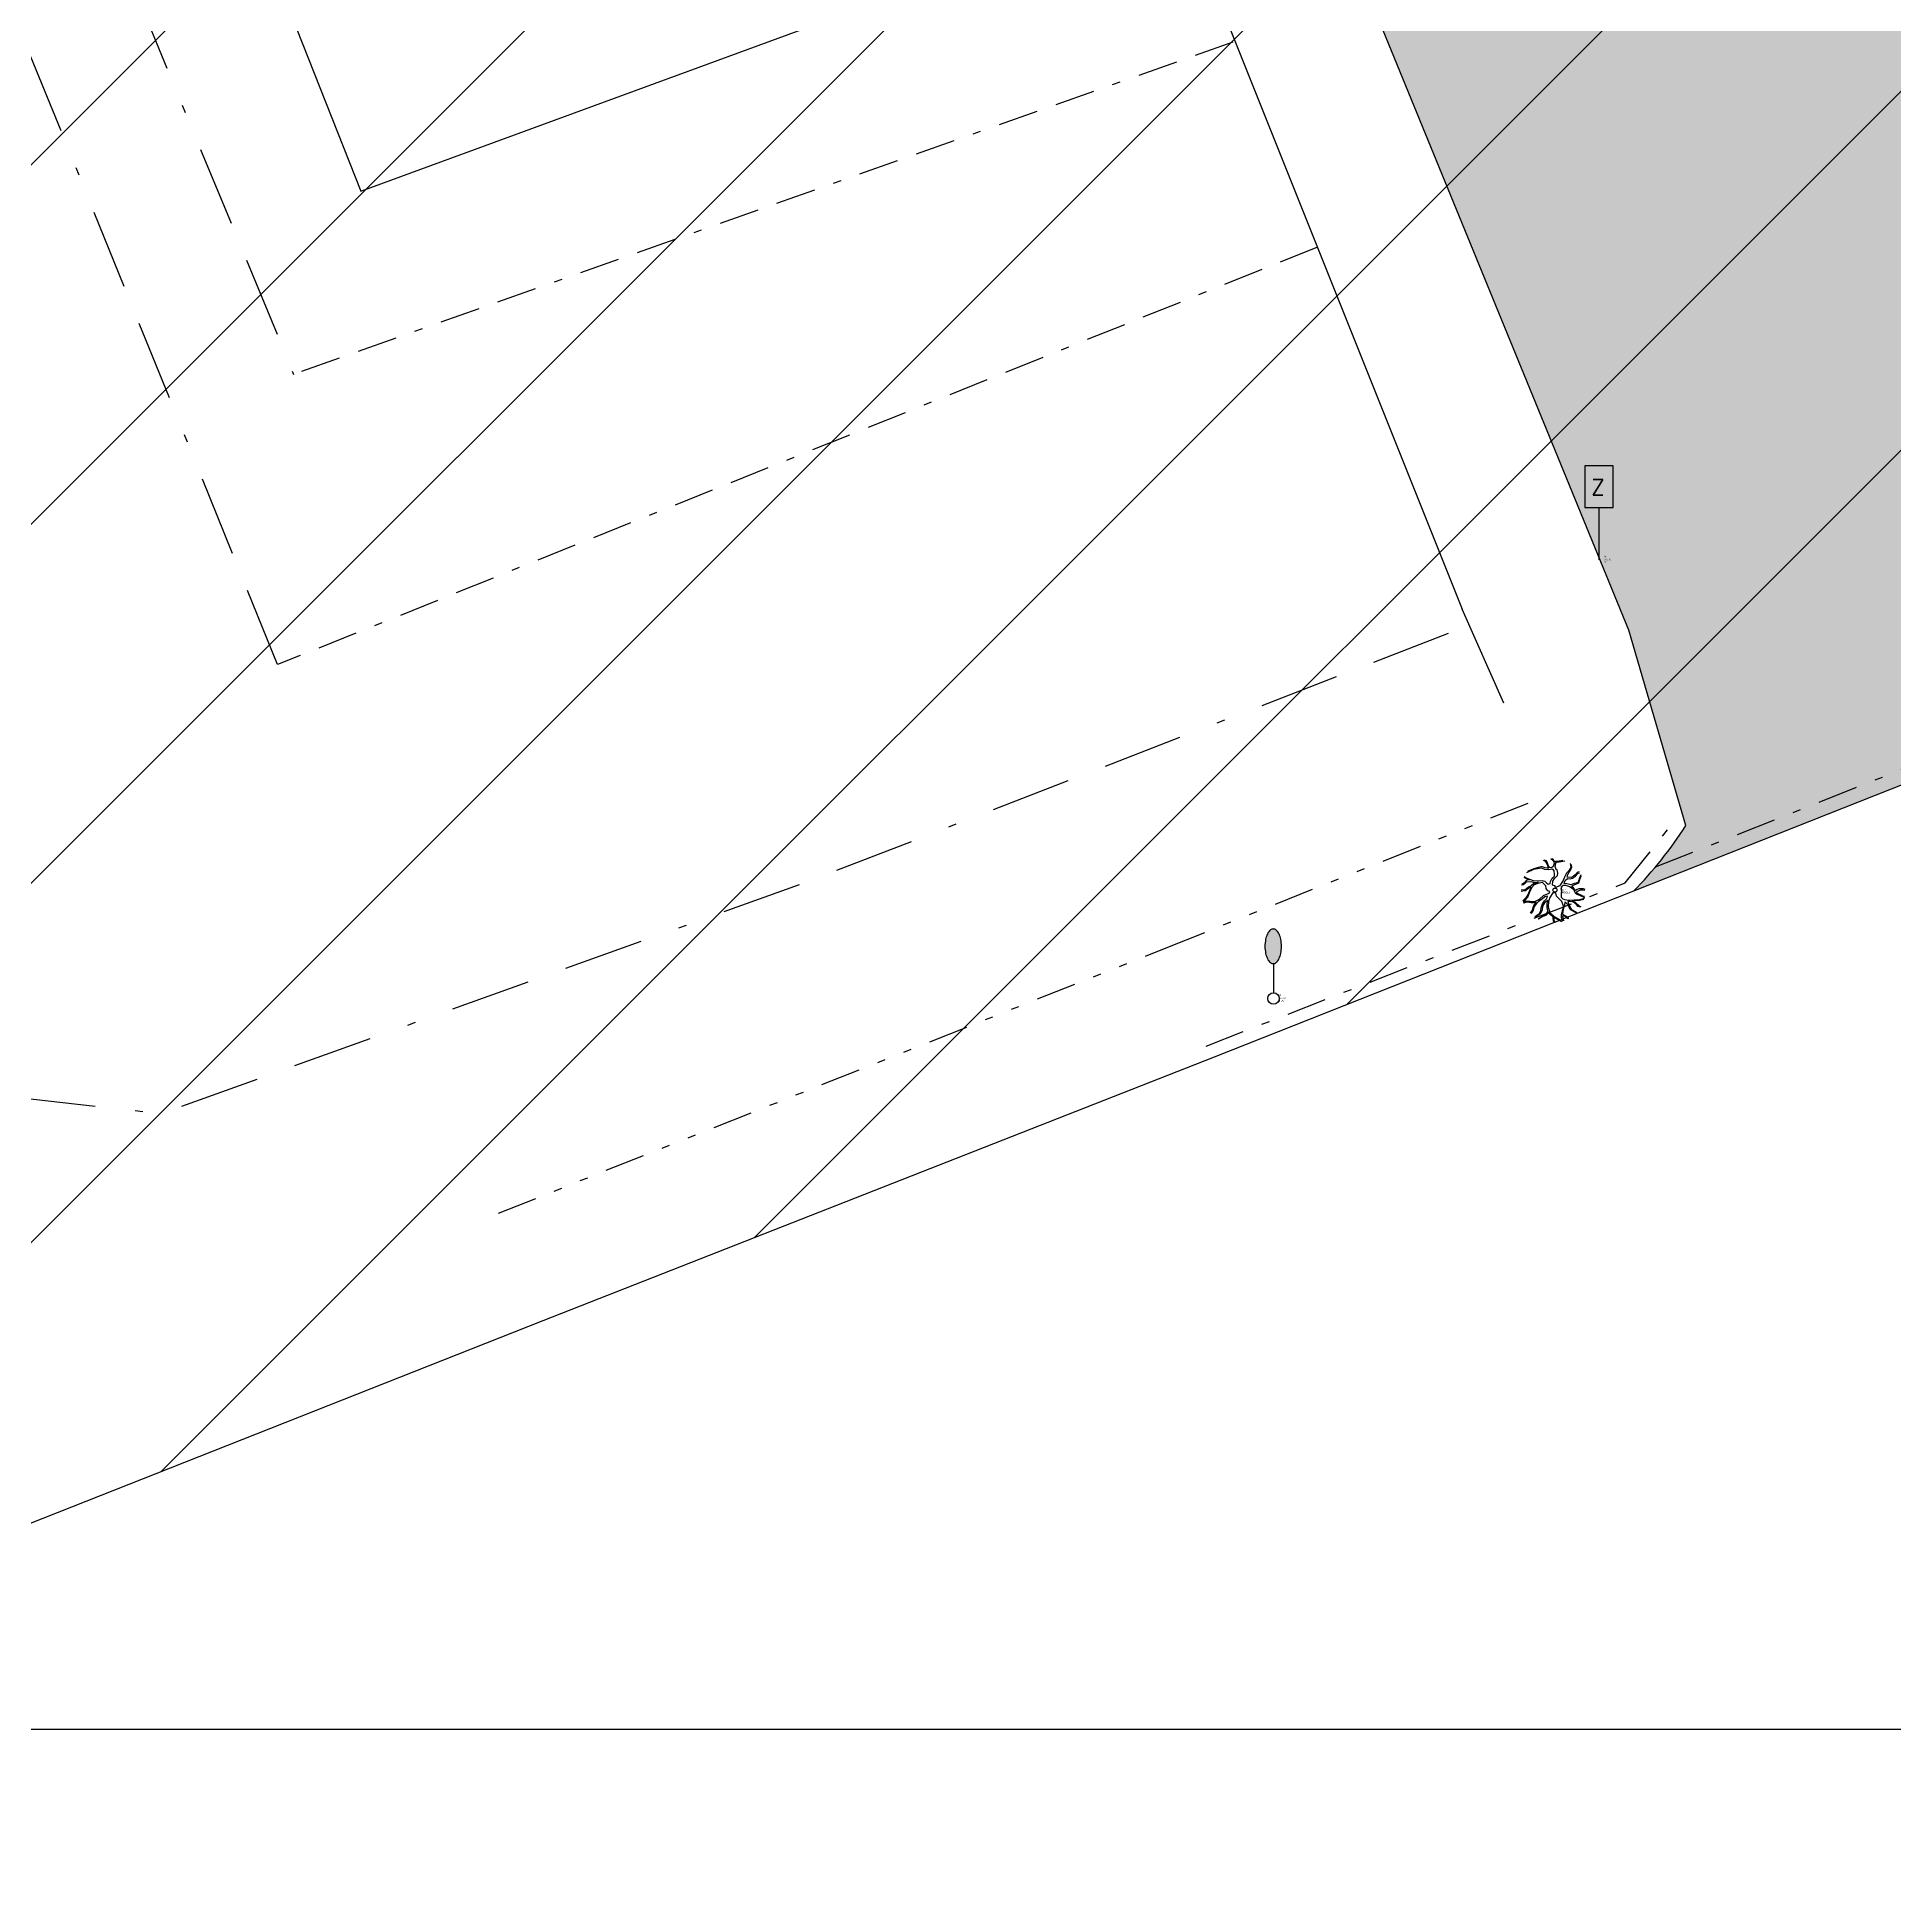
# Model space of a CAD drawing. Extents: x 352140 to 354978, y 6304672 to 6307963.
# Drawn here: x 352461.73 to 352484.95, y 6305398.16 to 6305421.15 of the extents above; entities that cross this region are included whole.
import ezdxf

# ---------------------------------------------------------------- set-up
doc = ezdxf.new("R2010")
doc.units = 0
for name, pattern in [('BORDER', [1.75, 0.5, -0.25, 0.5, -0.25, 0, -0.25]), ('DASHED', [19.05, 12.7, -6.35]), ('DIVIDE', [1.25, 0.5, -0.25, 0, -0.25, 0, -0.25]), ('JPG_DASHDOT', [1, 0.5, -0.25, 0, -0.25])]:
    doc.linetypes.add(name, pattern=pattern)
doc.layers.get('0').update_dxf_attribs({"linetype": 'CONTINUOUS'})
for name, color, linetype in [('0-LEVANTAMIENTO 2020.SEP', 252, 'CONTINUOUS'), ('02_Geo ext_Acotamiento', 7, 'CONTINUOUS'), ('1-coordenadas', 8, 'CONTINUOUS'), ('1-LINEA DE CIERRO', 7, 'DIVIDE'), ('1-MURO', 7, 'CONTINUOUS'), ('1-RADIER', 251, 'CONTINUOUS'), ('1-SOLERA REBAJADA', 7, 'CONTINUOUS'), ('1-TALUD', 252, 'BORDER'), ('1-VEREDA', 251, 'CONTINUOUS'), ('2-ACHURADO RADIER', 9, 'CONTINUOUS'), ('TOP-URB-SOLERAS', 2, 'JPG_DASHDOT'), ('V-NODE-TEXT', 1, 'CONTINUOUS'), ('Z-ARBOL1', 253, 'CONTINUOUS'), ('Z-LUM', 253, 'CONTINUOUS'), ('Z-Z', 253, 'CONTINUOUS')]:
    doc.layers.add(name, color=color, linetype=linetype)
doc.styles.add('ROMANS', font='romans.shx', dxfattribs={"width": 0.75})
doc.dimstyles.new('Principal', dxfattribs={"dimscale": 0, "dimtxt": 2, "dimasz": 2, "dimexe": 1, "dimexo": 1, "dimtad": 1, "dimrnd": 0.05, "dimzin": 1, "dimtxsty": 'ROMANS', "dimcen": 2.5, "dimclrt": 2, "dimaunit": 2, "dimadec": 0, "dimazin": 0, "dimtfac": 1, "dimtmove": 0, "dimatfit": 3, "dimfxl": 1, "dimfxlon": 1, "dimarcsym": 0})

# ---------------------------------------------------------------- blocks, each defined once
blk = doc.blocks.new('COORDENADAS')
at = {"layer": '1-coordenadas'}
blk.add_line((20, -800.625), (1420, -800.625), dxfattribs=at)
blk = doc.blocks.new('ARBOL1')
at = {"layer": 'Z-ARBOL1', "color": 9, "linetype": 'Continuous', "true_color": 0xbdbdbd}
for p, q in [((-1.093, 1.047), (-1.461, 0.882)), ((-1.22, 1.033), (-1.401, 0.945)), ((-1.035, 1.1), (-1.22, 1.033)), ((-0.686, 1.129), (-1.093, 1.047)), ((-0.845, 1.16), (-1.035, 1.1)), ((-0.73, 1.189), (-0.845, 1.16)), ((-0.655, 1.187), (-0.73, 1.189)), ((-0.521, 1.059), (-0.686, 1.129)), ((-0.505, 1.146), (-0.655, 1.187)), ((-0.596, 1.529), (-0.495, 1.484)), ((-0.437, 1.498), (-0.547, 1.538)), ((-0.347, 1.039), (-0.521, 1.059)), ((-0.391, 1.131), (-0.505, 1.146)), ((-0.495, 1.484), (-0.432, 1.382)), ((-0.384, 1.385), (-0.437, 1.498)), ((-0.432, 1.382), (-0.387, 1.258)), ((-0.31, 1.122), (-0.391, 1.131)), ((-0.387, 1.258), (-0.363, 1.17)), ((-0.326, 1.221), (-0.384, 1.385)), ((-0.363, 1.17), (-0.31, 1.122)), ((-0.113, 1.078), (-0.347, 1.039)), ((-0.268, 1.165), (-0.326, 1.221)), ((-0.168, 1.146), (-0.268, 1.165)), ((-0.203, 1.614), (-0.102, 1.53)), ((-0.088, 1.208), (-0.168, 1.146)), ((-0.088, 1.566), (-0.15, 1.604)), ((-0.041, 0.987), (-0.113, 1.078)), ((-0.102, 1.53), (-0.052, 1.431)), ((-0.024, 1.471), (-0.088, 1.566)), ((-0.044, 1.366), (-0.088, 1.208)), ((-0.052, 1.431), (-0.044, 1.366)), ((-0.017, 0.822), (-0.041, 0.987)), ((-0.013, 1.424), (-0.024, 1.471)), ((0.05, 1.463), (-0.013, 1.424)), ((0.007, 1.202), (0.071, 1.427)), ((0.063, 1.063), (0.007, 1.202)), ((0.224, 1.475), (0.05, 1.463)), ((0.119, 1.034), (0.063, 1.063)), ((0.071, 1.427), (0.219, 1.45)), ((0.155, 0.86), (0.119, 1.034)), ((0.219, 1.45), (0.512, 1.499)), ((0.405, 1.523), (0.224, 1.475)), ((0.691, 0.976), (0.589, 0.873)), ((0.81, 1.164), (0.691, 0.976)), ((0.735, 0.916), (0.797, 1.026)), ((0.786, 1.359), (0.81, 1.164)), ((0.797, 1.026), (0.849, 1.118)), ((0.861, 1.18), (0.834, 1.326)), ((0.849, 1.118), (0.861, 1.18)), ((-1.529, 0.022), (-1.734, -0.01)), ((-1.709, 0.267), (-1.63, 0.284)), ((-1.667, 0.304), (-1.694, 0.309)), ((-1.543, 0.383), (-1.667, 0.304)), ((-1.63, 0.284), (-1.527, 0.355)), ((-1.572, 0.658), (-1.487, 0.603)), ((-1.568, 0.694), (-1.437, 0.613)), ((-1.475, 0.486), (-1.543, 0.383)), ((-1.354, 0.149), (-1.529, 0.022)), ((-1.527, 0.355), (-1.451, 0.43)), ((-1.496, -0.023), (-1.414, 0.051)), ((-1.487, 0.603), (-1.324, 0.521)), ((-1.324, 0.521), (-1.475, 0.486)), ((-1.451, 0.43), (-1.235, 0.446)), ((-1.437, 0.613), (-1.116, 0.494)), ((-1.414, 0.051), (-1.276, 0.159)), ((-1.263, 0.048), (-1.394, -0.241)), ((-1.209, 0.223), (-1.354, 0.149)), ((-1.195, 0.118), (-1.299, -0.105)), ((-1.276, 0.159), (-1.229, 0.157)), ((-1.229, 0.157), (-1.263, 0.048)), ((-1.235, 0.446), (-1.046, 0.397)), ((-1.094, 0.323), (-1.209, 0.223)), ((-1.057, 0.265), (-1.195, 0.118)), ((-1.116, 0.494), (-0.859, 0.477)), ((-0.859, 0.406), (-1.094, 0.323)), ((-0.87, 0.345), (-1.057, 0.265)), ((-1.046, 0.397), (-0.859, 0.406)), ((-0.635, 0.389), (-0.87, 0.345)), ((-0.859, 0.477), (-0.656, 0.496)), ((-0.656, 0.496), (-0.52, 0.457)), ((-0.47, 0.211), (-0.635, 0.389)), ((-0.52, 0.457), (-0.426, 0.369)), ((-0.454, 0.079), (-0.47, 0.211)), ((-0.416, 0.027), (-0.454, 0.079)), ((-0.426, 0.369), (-0.35, 0.303)), ((-0.366, -0.034), (-0.416, 0.027)), ((-0.35, 0.303), (-0.241, 0.333)), ((-0.241, 0.333), (-0.22, 0.445)), ((-0.22, 0.445), (-0.142, 0.603)), ((-0.142, 0.603), (-0.025, 0.709)), ((-0.131, 0.261), (-0.115, 0.457)), ((-0.001, 0.224), (-0.131, 0.261)), ((-0.115, 0.457), (-0.02, 0.592)), ((-0.025, 0.709), (-0.017, 0.822)), ((-0.02, 0.592), (0.134, 0.755)), ((0.051, 0.137), (-0.001, 0.224)), ((0.23, 0.212), (0.051, 0.137)), ((0.134, 0.755), (0.155, 0.86)), ((0.279, 0.292), (0.23, 0.212)), ((0.413, 0.49), (0.279, 0.292)), ((0.318, 0.099), (0.402, 0.249)), ((0.351, -0.016), (0.318, 0.099)), ((0.402, 0.249), (0.541, 0.261)), ((0.489, 0.668), (0.413, 0.49)), ((0.48, 0.337), (0.522, 0.483)), ((0.607, 0.319), (0.48, 0.337)), ((0.589, 0.873), (0.489, 0.668)), ((0.522, 0.483), (0.639, 0.595)), ((0.541, 0.261), (0.739, 0.185)), ((0.817, 0.266), (0.607, 0.319)), ((0.631, 0.66), (0.665, 0.801)), ((0.827, 0.642), (0.631, 0.66)), ((0.639, 0.595), (0.773, 0.576)), ((0.665, 0.801), (0.735, 0.916)), ((0.739, 0.185), (0.928, 0.059)), ((0.773, 0.576), (0.896, 0.61)), ((0.976, 0.345), (0.817, 0.266)), ((0.956, 0.707), (0.827, 0.642)), ((0.856, 0.182), (0.938, 0.256)), ((0.946, 0.114), (0.856, 0.182)), ((0.896, 0.61), (1.047, 0.716)), ((0.928, 0.059), (1.034, -0.141)), ((0.938, 0.256), (1.072, 0.307)), ((1.016, 0.017), (0.946, 0.114)), ((1.071, 0.807), (0.956, 0.707)), ((1.089, 0.362), (0.976, 0.345)), ((1.056, -0.029), (1.016, 0.017)), ((1.047, 0.716), (1.168, 0.846)), ((1.135, 0.026), (1.056, -0.029)), ((1.136, 0.897), (1.071, 0.807)), ((1.072, 0.307), (1.228, 0.373)), ((1.181, 0.414), (1.089, 0.362)), ((1.23, 0.059), (1.135, 0.026)), ((1.238, 0.929), (1.136, 0.897)), ((1.168, 0.846), (1.257, 0.88)), ((1.206, 0.474), (1.181, 0.414)), ((1.185, -0.035), (1.325, 0.015)), ((1.261, 0.617), (1.206, 0.474)), ((1.228, 0.373), (1.283, 0.549)), ((1.341, 0.064), (1.23, 0.059)), ((1.321, 0.785), (1.261, 0.617)), ((1.283, 0.549), (1.344, 0.729)), ((1.325, 0.015), (1.449, 0.018)), ((1.457, 0.061), (1.341, 0.064)), ((1.449, 0.018), (1.535, 0.001)), ((1.542, 0.038), (1.457, 0.061)), ((-1.728, -0.049), (-1.545, -0.026)), ((-1.491, -0.389), (-1.646, -0.558)), ((-1.515, -0.48), (-1.628, -0.61)), ((-1.613, -0.648), (-1.505, -0.572)), ((-1.466, -0.618), (-1.593, -0.671)), ((-1.545, -0.026), (-1.496, -0.023)), ((-1.405, -0.373), (-1.515, -0.48)), ((-1.505, -0.572), (-1.27, -0.566)), ((-1.394, -0.241), (-1.491, -0.389)), ((-1.389, -0.613), (-1.466, -0.618)), ((-1.299, -0.105), (-1.405, -0.373)), ((-1.225, -0.651), (-1.389, -0.613)), ((-1.27, -0.566), (-1.034, -0.585)), ((-1.102, -0.655), (-1.225, -0.651)), ((-1.152, -1.024), (-1.097, -0.842)), ((-1.062, -0.842), (-1.135, -1.078)), ((-0.966, -0.624), (-1.102, -0.655)), ((-1.097, -0.842), (-1.025, -0.683)), ((-0.95, -0.684), (-1.062, -0.842)), ((-1.034, -0.585), (-0.79, -0.459)), ((-1.025, -0.683), (-0.966, -0.624)), ((-0.835, -0.585), (-0.95, -0.684)), ((-0.653, -0.459), (-0.835, -0.585)), ((-0.79, -0.459), (-0.59, -0.273)), ((-0.719, -1.055), (-0.697, -0.906)), ((-0.697, -0.906), (-0.644, -0.698)), ((-0.632, -0.815), (-0.66, -1.034)), ((-0.521, -0.343), (-0.653, -0.459)), ((-0.644, -0.698), (-0.532, -0.546)), ((-0.526, -0.656), (-0.632, -0.815)), ((-0.59, -0.273), (-0.294, -0.162)), ((-0.532, -0.546), (-0.425, -0.451)), ((-0.357, -0.528), (-0.526, -0.656)), ((-0.378, -0.313), (-0.521, -0.343)), ((-0.425, -0.451), (-0.403, -0.372)), ((-0.403, -0.372), (-0.378, -0.313)), ((-0.397, -0.7), (-0.357, -0.528)), ((-0.393, -0.893), (-0.397, -0.7)), ((-0.369, -1.058), (-0.393, -0.893)), ((-0.258, -0.08), (-0.366, -0.034)), ((-0.333, -0.578), (-0.353, -0.862)), ((-0.353, -0.862), (-0.268, -1.141)), ((-0.253, -0.375), (-0.333, -0.578)), ((-0.294, -0.162), (-0.258, -0.08)), ((-0.1, -0.148), (-0.253, -0.375)), ((0.047, -0.138), (-0.1, -0.148)), ((0.075, -0.31), (0.047, -0.138)), ((0.359, -0.588), (0.075, -0.31)), ((0.337, -0.2), (0.351, -0.016)), ((0.343, -0.38), (0.337, -0.2)), ((0.417, -0.465), (0.343, -0.38)), ((0.444, -0.822), (0.359, -0.588)), ((0.396, -1.005), (0.444, -0.822)), ((0.463, -0.871), (0.403, -1.077)), ((0.506, -0.501), (0.417, -0.465)), ((0.483, -0.766), (0.463, -0.871)), ((0.503, -0.622), (0.483, -0.766)), ((0.676, -0.758), (0.503, -0.622)), ((0.699, -0.531), (0.506, -0.501)), ((0.779, -0.579), (0.654, -0.587)), ((0.654, -0.587), (0.71, -0.726)), ((0.782, -0.996), (0.676, -0.758)), ((0.99, -0.516), (0.699, -0.531)), ((0.71, -0.726), (0.833, -0.98)), ((0.957, -0.619), (0.779, -0.579)), ((1.261, -0.536), (0.879, -0.559)), ((0.879, -0.559), (1.057, -0.632)), ((1.081, -0.726), (0.957, -0.619)), ((1.135, -0.512), (0.99, -0.516)), ((1.034, -0.141), (1.088, -0.183)), ((1.057, -0.632), (1.242, -0.814)), ((1.189, -0.843), (1.081, -0.726)), ((1.088, -0.112), (1.185, -0.035)), ((1.159, -0.171), (1.088, -0.112)), ((1.088, -0.183), (1.403, -0.332)), ((1.263, -0.491), (1.135, -0.512)), ((1.321, -0.259), (1.159, -0.171)), ((1.313, -0.873), (1.189, -0.843)), ((1.242, -0.814), (1.327, -0.837)), ((1.485, -0.476), (1.261, -0.536)), ((1.497, -0.434), (1.263, -0.491)), ((1.414, -0.309), (1.321, -0.259)), ((1.403, -0.332), (1.511, -0.373)), ((1.519, -0.335), (1.414, -0.309)), ((-1.251, -1.184), (-1.152, -1.024)), ((-1.135, -1.078), (-1.235, -1.206)), ((-1.032, -1.367), (-0.919, -1.279)), ((-0.761, -1.239), (-1.009, -1.391)), ((-0.919, -1.279), (-0.805, -1.218)), ((-0.86, -1.47), (-0.749, -1.395)), ((-0.624, -1.349), (-0.842, -1.486)), ((-0.805, -1.218), (-0.719, -1.055)), ((-0.66, -1.034), (-0.761, -1.239)), ((-0.749, -1.395), (-0.601, -1.302)), ((-0.469, -1.295), (-0.624, -1.349)), ((-0.601, -1.302), (-0.496, -1.258)), ((-0.496, -1.258), (-0.419, -1.176)), ((-0.351, -1.177), (-0.469, -1.295)), ((-0.419, -1.176), (-0.369, -1.058)), ((-0.323, -1.105), (-0.351, -1.177)), ((-0.261, -1.245), (-0.323, -1.105)), ((-0.268, -1.141), (-0.047, -1.35)), ((-0.158, -1.316), (-0.261, -1.245)), ((-0.089, -1.387), (-0.158, -1.316)), ((-0.083, -1.426), (-0.089, -1.387)), ((-0.082, -1.567), (-0.083, -1.426)), ((-0.031, -1.66), (-0.082, -1.567)), ((-0.05, -1.4), (-0.058, -1.514)), ((-0.058, -1.514), (0.016, -1.663)), ((0.199, -1.531), (-0.05, -1.4)), ((-0.047, -1.35), (0.19, -1.472)), ((0.19, -1.472), (0.368, -1.603)), ((0.301, -1.608), (0.199, -1.531)), ((0.337, -1.244), (0.396, -1.005)), ((0.338, -1.417), (0.337, -1.244)), ((0.416, -1.588), (0.338, -1.417)), ((0.403, -1.077), (0.385, -1.24)), ((0.385, -1.24), (0.535, -1.32)), ((0.404, -1.289), (0.385, -1.349)), ((0.385, -1.349), (0.402, -1.404)), ((0.402, -1.404), (0.439, -1.571)), ((0.476, -1.341), (0.404, -1.289)), ((0.605, -1.385), (0.476, -1.341)), ((0.535, -1.32), (0.629, -1.364)), ((0.662, -1.479), (0.605, -1.385)), ((0.629, -1.364), (0.686, -1.464)), ((0.863, -1.037), (0.782, -0.996)), ((0.833, -0.98), (1.118, -1.143)), ((1.08, -1.161), (0.863, -1.037))]:
    blk.add_line(p, q, dxfattribs=at)
at = {"layer": 'Z-ARBOL1', "color": 9, "true_color": 0xbdbdbd}
blk.add_circle((0, 0), 0.104, dxfattribs=at)
blk = doc.blocks.new('*U718', base_point=(352480.7, 6305410.489))
at = {"layer": 'Z-ARBOL1', "linetype": 'ByBlock', "lineweight": -2, "xscale": 0.244140002980629, "yscale": 0.244140002980629, "zscale": 0.244140002980629}
blk.add_blockref('ARBOL1', (352480.7, 6305410.489), dxfattribs=at)
at = {"layer": 'V-NODE-TEXT', "linetype": 'ByBlock', "char_height": 0.02}
for s, insert, attachment_point in [('21', (352480.765, 6305410.529), 4), ('675.72', (352480.765, 6305410.504), 1), ('°ARBOL1', (352480.765, 6305410.459), 4)]:
    blk.add_mtext(s, dxfattribs=dict(at, insert=insert, attachment_point=attachment_point))
blk = doc.blocks.new('Z')
for p, q in [((0.81, 5.4), (-0.81, 5.4)), ((-0.81, 5.4), (-0.81, 3)), ((0.81, 3), (0.81, 5.4)), ((-0.81, 3), (0.81, 3)), ((0, 3), (0, 0))]:
    blk.add_line(p, q)
at = {"style": 'ROMANS'}
blk.add_text('Z', height=0.9, rotation=360, dxfattribs=at).set_placement((-0.44, 3.71))
blk = doc.blocks.new('*U735', base_point=(352481.25, 6305414.617))
at = {"layer": 'Z-Z', "linetype": 'ByBlock', "lineweight": -2, "xscale": 0.2179037244193388, "yscale": 0.2179037244193388, "zscale": 0.2179037244193388}
blk.add_blockref('Z', (352481.25, 6305414.617), dxfattribs=at)
at = {"layer": 'V-NODE-TEXT', "linetype": 'ByBlock', "char_height": 0.02}
for s, insert, attachment_point in [('86', (352481.315, 6305414.657), 4), ('675.78', (352481.315, 6305414.632), 1), ('°Z', (352481.315, 6305414.587), 4)]:
    blk.add_mtext(s, dxfattribs=dict(at, insert=insert, attachment_point=attachment_point))
blk = doc.blocks.new('LUM')
blk.add_hatch(color=256).paths.add_polyline_path([(0.32, 2.09, 0.048714), (0.293, 2.371, 0.062489), (0.224, 2.581, 0.102974), (0.101, 2.743, 0.180941), (-0.01, 2.784, 0.180941), (-0.121, 2.743, 0.102974), (-0.244, 2.581, 0.062489), (-0.313, 2.371, 0.048714), (-0.341, 2.09, 0.048714), (-0.313, 1.808, 0.062489), (-0.244, 1.599, 0.102974), (-0.121, 1.437, 0.180941), (-0.01, 1.395, 0.180941), (0.101, 1.437, 0.102974), (0.224, 1.599, 0.062489), (0.293, 1.808, 0.048714)])
at = {"layer": 'Z-LUM'}
blk.add_lwpolyline([(-0.341, 2.09, 0.048714), (-0.313, 1.808, 0.062489), (-0.244, 1.599, 0.102974), (-0.121, 1.437, 0.180941), (-0.01, 1.395, 0.180941), (0.101, 1.437, 0.102974), (0.224, 1.599, 0.062489), (0.293, 1.808, 0.048714), (0.32, 2.09, 0.048714), (0.293, 2.371, 0.062489), (0.224, 2.581, 0.102974), (0.101, 2.743, 0.180941), (-0.01, 2.784, 0.180941), (-0.121, 2.743, 0.102974), (-0.244, 2.581, 0.062489), (-0.313, 2.371, 0.048714)], format="xyb", close=True, dxfattribs=at)
blk.add_lwpolyline([(0.006, 1.395), (0.006, 0.23)], dxfattribs=at)
blk.add_circle((0, 0), 0.23, dxfattribs=at)
blk = doc.blocks.new('*U768', base_point=(352477.182, 6305409.134))
at = {"layer": 'Z-LUM', "linetype": 'ByBlock', "lineweight": -2, "xscale": 0.3122469918520235, "yscale": 0.3122469918520235, "zscale": 0.3122469918520235}
blk.add_blockref('LUM', (352477.182, 6305409.134), dxfattribs=at)
at = {"layer": 'V-NODE-TEXT', "linetype": 'ByBlock', "char_height": 0.02}
for s, insert, attachment_point in [('23', (352477.247, 6305409.174), 4), ('675.73', (352477.247, 6305409.149), 1), ('°LUM', (352477.247, 6305409.104), 4)]:
    blk.add_mtext(s, dxfattribs=dict(at, insert=insert, attachment_point=attachment_point))
blk = doc.blocks.new('*D1356')
at = {"layer": '02_Geo ext_Acotamiento', "color": 0, "lineweight": -2, "transparency": 16777216}
blk.add_line((352474.093, 6305972.205), (352473.119, 6305978.179), dxfattribs=at)
at = {"layer": '02_Geo ext_Acotamiento', "color": 0, "transparency": 16777216}
blk.add_solid([(352473.283, 6305978.206), (352472.954, 6305978.153), (352472.958, 6305979.166)], dxfattribs=at)
at = {"layer": '02_Geo ext_Acotamiento', "color": 2, "transparency": 16777216, "insert": (352474.582, 6305974.845), "char_height": 1, "attachment_point": 5, "rotation": 279.2575, "style": 'ROMANS'}
blk.add_mtext('R765,10', dxfattribs=at)

msp = doc.modelspace()

# ---------------------------------------------------------------- hatches: boundary and pattern name
at = {"layer": '0-LEVANTAMIENTO 2020.SEP'}
h = msp.add_hatch(dxfattribs=at)
h.set_pattern_fill('ANSI31', color=252)
h.paths.add_polyline_path([(352458.213, 6305401.216), (352452.503, 6305398.982), (352452.816, 6305399.28), (352452.609, 6305399.636), (352451.638, 6305400.227), (352457.678, 6305402.577), (352457.689, 6305402.79), (352457.683, 6305402.996), (352454.252, 6305411.685), (352450.931, 6305420.069), (352447.151, 6305429.404), (352442.008, 6305442.347), (352436.835, 6305455.304), (352430.757, 6305470.685), (352440.792, 6305475.07), (352451.682, 6305479.894), (352465.771, 6305486.18), (352480.216, 6305492.535), (352496.407, 6305499.712), (352513.657, 6305507.299), (352529.161, 6305514.161), (352541.959, 6305519.8), (352561.927, 6305528.675), (352571.449, 6305540.268), (352583.647, 6305555.178), (352598.213, 6305545.789), (352605.453, 6305541.805), (352602.222, 6305538.721), (352606.073, 6305535.813), (352608.645, 6305532.42), (352608.792, 6305532.234), (352608.857, 6305528.43), (352613.727, 6305525.092), (352613.927, 6305524.926), (352609.716, 6305517.616), (352604.317, 6305502.974), (352607.353, 6305483.644), (352606.958, 6305479.393), (352608.039, 6305476.818), (352609.065, 6305474.225), (352617.537, 6305468.424), (352618.346, 6305465.146), (352618.854, 6305464.849), (352618.951, 6305464.69), (352608.801, 6305460.676), (352599.579, 6305457.023), (352587.598, 6305452.326), (352574.209, 6305447), (352559.984, 6305441.387), (352541.368, 6305434.036), (352532.693, 6305430.631), (352523.045, 6305426.8), (352512.509, 6305422.629), (352503.01, 6305418.889), (352490.722, 6305414.053), (352481.682, 6305410.475), (352476.439, 6305408.401), (352468.05, 6305405.104)])
at = {"layer": '1-SOLERA REBAJADA'}
h = msp.add_hatch(color=256, dxfattribs=at)
h.dxf.hatch_style = 1
h.paths.add_polyline_path([(352490.722, 6305414.053, -0.035163), (352490.405, 6305414.123), (352481.958, 6305410.78, -0.019695), (352481.682, 6305410.475)])
at = {"layer": '2-ACHURADO RADIER'}
h = msp.add_hatch(color=256, dxfattribs=at)
h.dxf.hatch_style = 1
h.paths.add_polyline_path([(352485.024, 6305425.081, -0.326314), (352483.734, 6305425.85), (352483.519, 6305426.379), (352477.674, 6305423.927), (352477.855, 6305423.476), (352477.674, 6305423.398), (352478.129, 6305422.276), (352481.622, 6305413.737), (352482.338, 6305411.296, -0.030699), (352481.958, 6305410.78), (352490.405, 6305414.123, -0.061713), (352489.884, 6305414.35), (352488.749, 6305416.568)])
for points in [[(352484.802, 6305419.474), (352484.564, 6305419.294), (352484.086, 6305420.373), (352483.93, 6305420.304), (352484.408, 6305419.224), (352484.114, 6305419.169), (352484.873, 6305418.384)], [(352481.644, 6305418.154), (352481.879, 6305418.338), (352482.376, 6305417.267), (352482.531, 6305417.339), (352482.034, 6305418.41), (352482.326, 6305418.47), (352481.554, 6305419.242)]]:
    msp.add_hatch(color=256, dxfattribs=at).paths.add_polyline_path(points)

# ---------------------------------------------------------------- linework, layer by layer
at = {"layer": '0-LEVANTAMIENTO 2020.SEP', "flags": 128}
msp.add_lwpolyline([(352599.579, 6305457.023), (352587.598, 6305452.326), (352574.209, 6305447), (352559.984, 6305441.387), (352541.368, 6305434.036), (352532.693, 6305430.631), (352523.045, 6305426.8), (352512.509, 6305422.629), (352503.01, 6305418.889), (352490.722, 6305414.053), (352481.682, 6305410.475), (352476.439, 6305408.401), (352468.05, 6305405.104), (352458.213, 6305401.216)], dxfattribs=at)
at = {"layer": '1-LINEA DE CIERRO'}
for p, q in [((352475.861, 6305409.775), (352480.519, 6305411.638)), ((352467.496, 6305406.451), (352475.861, 6305409.775))]:
    msp.add_line(p, q, dxfattribs=at)
at = {"layer": '1-MURO', "flags": 128}
for points in [[(352451.922, 6305454.246), (352465.777, 6305419.226)], [(352465.777, 6305419.226), (352475.956, 6305422.961)]]:
    msp.add_lwpolyline(points, dxfattribs=at)
at = {"layer": '1-RADIER'}
msp.add_line((352482.338, 6305411.296), (352481.622, 6305413.737), dxfattribs=at)
at = {"layer": '1-RADIER', "flags": 128}
for points in [[(352462.103, 6305457.421), (352463.849, 6305453.159), (352467.079, 6305445.039), (352471.848, 6305433.145), (352476.056, 6305422.713), (352479.54, 6305414.001)], [(352481.622, 6305413.737), (352478.129, 6305422.276)]]:
    msp.add_lwpolyline(points, dxfattribs=at)
msp.add_lwpolyline([(352481.682, 6305410.475, 0.050424), (352482.338, 6305411.296, 1.186237)], format="xyb", dxfattribs=at)
at = {"layer": '1-TALUD', "ltscale": 2, "flags": 128}
for points in [[(352479.366, 6305413.695), (352471.35, 6305410.59), (352463.275, 6305407.692), (352459.85, 6305408.077), (352457.519, 6305410.808), (352452.847, 6305420.83), (352449.032, 6305429.87), (352443.627, 6305443.568), (352439.217, 6305456.277), (352438.88, 6305462.46), (352440.586, 6305468.19), (352443.833, 6305473.092), (352452.164, 6305477.833), (352466.432, 6305484.957), (352480.496, 6305491.239), (352496.009, 6305497.946), (352514.835, 6305506.419), (352528.532, 6305512.673), (352541.654, 6305518.322), (352548.561, 6305519.167), (352554.075, 6305516.062), (352555.85, 6305516.285), (352561.048, 6305523.173)], [(352448.893, 6305456.444), (352454.233, 6305442.813), (352464.935, 6305416.935)], [(352464.735, 6305413.307), (352454.185, 6305439.313), (352447.05, 6305453.561)]]:
    msp.add_lwpolyline(points, dxfattribs=at)
at = {"layer": '1-TALUD', "flags": 128}
for points in [[(352476.676, 6305421.088), (352464.935, 6305416.935)], [(352477.731, 6305418.524), (352464.735, 6305413.307)]]:
    msp.add_lwpolyline(points, dxfattribs=at)
at = {"layer": '1-VEREDA', "flags": 128}
msp.add_lwpolyline([(352480.062, 6305412.825), (352479.54, 6305414.001)], dxfattribs=at)
at = {"layer": 'TOP-URB-SOLERAS'}
for p, q in [((352481.576, 6305410.579), (352482.142, 6305411.284)), ((352476.339, 6305408.54), (352481.576, 6305410.579))]:
    msp.add_line(p, q, dxfattribs=at)
at = {"layer": 'TOP-URB-SOLERAS', "flags": 128}
msp.add_lwpolyline([(352481.958, 6305410.78), (352490.405, 6305414.123)], dxfattribs=at)

# ---------------------------------------------------------------- block references
at = {"color": 252, "linetype": 'DASHED'}
msp.add_blockref('COORDENADAS', (352180, 6306200.625), dxfattribs=at)
at = {"layer": 'Z-ARBOL1'}
msp.add_blockref('*U718', (352480.7, 6305410.489), dxfattribs=at)
at = {"layer": 'Z-LUM'}
msp.add_blockref('*U768', (352477.182, 6305409.134), dxfattribs=at)
at = {"layer": 'Z-Z'}
msp.add_blockref('*U735', (352481.25, 6305414.617), dxfattribs=at)

# ---------------------------------------------------------------- dimensions: what is measured, and where the dimension line sits
at = {"layer": '02_Geo ext_Acotamiento'}
dim = msp.add_radius_dim(center=(352596.042, 6305224.025), mpoint=(352472.958, 6305979.166), dimstyle='Principal', override={"dimscale": 0, "dimaunit": 0, "dimfxl": 0.22, "dimarcsym": 1}, dxfattribs=at)
dim.commit()
dim.dimension.update_dxf_attribs({"geometry": '*D1356', "text_midpoint": (352473.686, 6305974.698), "dimtype": 164})

doc.saveas('drawing.dxf')
